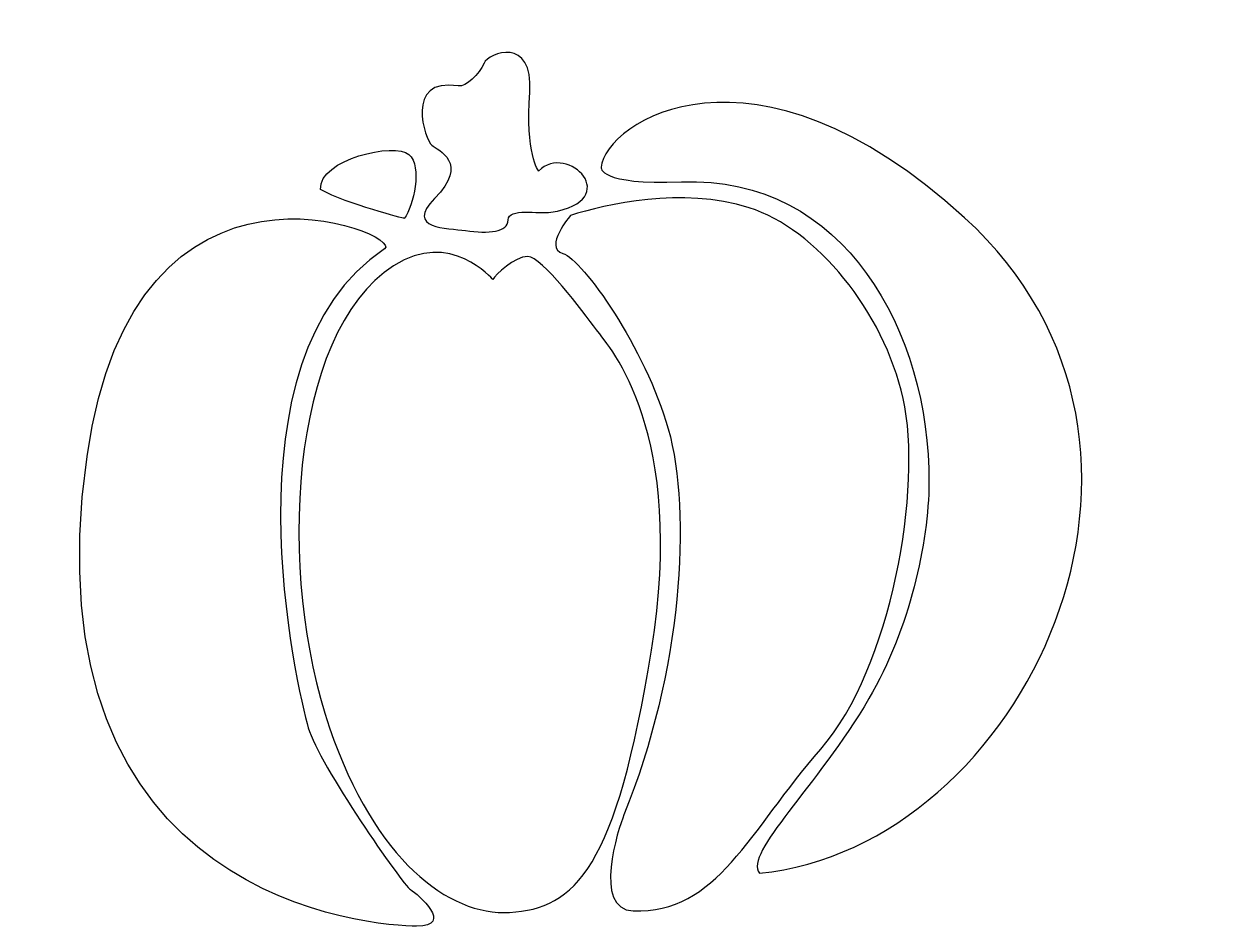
# Model space of a CAD drawing. Header units: centimetres. Extents: x -9.3 to 10.7, y -7.3 to 7.8.
import ezdxf

# ---------------------------------------------------------------- set-up
doc = ezdxf.new("R2010")
doc.units = ezdxf.units.CM
doc.header["$MEASUREMENT"] = 0
doc.layers.add('Camada 1', color=7, linetype='Continuous')

msp = doc.modelspace()

# ---------------------------------------------------------------- linework, layer by layer
at = {"layer": 'Camada 1', "lineweight": 25}
for points, knots in [([(0.34283, 5.4005), (0.41572, 6.1443), (2.86595, 7.80694), (6.43909, 4.55463), (6.43909, 4.55463), (10.65901, 0.71362), (7.41628, -6.00455), (2.99908, -6.43928), (2.99908, -6.43928), (2.72968, -6.10747), (3.97256, -4.98399), (4.83484, -3.51066), (4.83484, -3.51066), (5.51916, -2.34133), (5.83703, -0.88769), (5.84235, 0.11138), (5.84235, 0.11138), (5.85574, 2.62945), (4.42643, 5.26922), (1.68895, 5.15683), (1.68895, 5.15683), (0.30124, 5.09986), (0.34283, 5.4005), (0.34283, 5.4005)], [0, 0, 0, 0, 0.14285714, 0.14285714, 0.14285714, 0.14285714, 0.28571429, 0.28571429, 0.28571429, 0.28571429, 0.42857143, 0.42857143, 0.42857143, 0.42857143, 0.57142857, 0.57142857, 0.57142857, 0.57142857, 0.71428571, 0.71428571, 0.71428571, 0.71428571, 1, 1, 1, 1]), ([(-2.05257, 6.76464), (-1.92642, 6.74361), (-1.69729, 6.96625), (-1.62053, 7.14535), (-1.62053, 7.14535), (-1.54377, 7.32445), (-0.78545, 7.60345), (-0.853, 6.65926), (-0.853, 6.65926), (-0.92629, 5.63498), (-0.70576, 5.33682), (-0.70576, 5.33682), (-0.70576, 5.33682), (-0.22081, 5.83254), (0.7518, 4.84374), (-0.50105, 4.64605), (-0.50105, 4.64605), (-0.69062, 4.61615), (-1.21741, 4.72281), (-1.21741, 4.51812), (-1.21741, 4.51812), (-1.21741, 4.31343), (-1.53986, 4.2824), (-1.93377, 4.33902), (-1.93377, 4.33902), (-2.23084, 4.38172), (-2.95215, 4.36664), (-2.44971, 4.87612), (-2.44971, 4.87612), (-1.86043, 5.47363), (-2.39431, 5.69495), (-2.49662, 5.77171), (-2.49662, 5.77171), (-2.59894, 5.84847), (-2.97359, 6.91813), (-2.05257, 6.76464)], [0, 0, 0, 0, 0.1, 0.1, 0.1, 0.1, 0.2, 0.2, 0.2, 0.2, 0.3, 0.3, 0.3, 0.3, 0.4, 0.4, 0.4, 0.4, 0.5, 0.5, 0.5, 0.5, 0.6, 0.6, 0.6, 0.6, 0.7, 0.7, 0.7, 0.7, 0.8, 0.8, 0.8, 0.8, 1, 1, 1, 1]), ([(-3.28974, 4.03202), (-2.9285, 4.27287), (-7.48547, 6.18108), (-8.27859, 0.5526), (-8.27859, 0.5526), (-9.33862, -6.97032), (-3.39205, -7.32725), (-2.75245, -7.32725), (-2.75245, -7.32725), (-2.11287, -7.32725), (-2.72689, -6.78999), (-2.85482, -6.71323), (-2.85482, -6.71323), (-2.98272, -6.6365), (-4.38985, -4.61538), (-4.56892, -4.00136), (-4.56892, -4.00136), (-4.74801, -3.38734), (-6.05281, 2.18997), (-3.28974, 4.03202)], [0, 0, 0, 0, 0.16666667, 0.16666667, 0.16666667, 0.16666667, 0.33333333, 0.33333333, 0.33333333, 0.33333333, 0.5, 0.5, 0.5, 0.5, 0.66666667, 0.66666667, 0.66666667, 0.66666667, 1, 1, 1, 1]), ([(-2.95713, 4.54368), (-2.80362, 4.74836), (-2.65011, 5.41352), (-2.88037, 5.61821), (-2.88037, 5.61821), (-3.11063, 5.8229), (-4.38982, 5.54148), (-4.36423, 5.0298), (-4.36423, 5.0298), (-3.90373, 4.77394), (-2.95713, 4.54368), (-2.95713, 4.54368)], [0, 0, 0, 0, 0.25, 0.25, 0.25, 0.25, 0.5, 0.5, 0.5, 0.5, 1, 1, 1, 1]), ([(-0.1685, 4.59487), (0.41991, 4.77397), (1.69914, 5.08099), (2.82481, 4.7228), (2.82481, 4.7228), (3.95051, 4.36461), (5.08115, 2.98639), (5.40878, 1.52478), (5.40878, 1.52478), (5.74139, 0.04094), (5.21492, -2.99494), (4.02726, -4.3595), (4.02726, -4.3595), (2.82481, -5.74102), (2.28654, -7.1235), (0.88041, -7.0714), (0.88041, -7.0714), (0.18964, -7.04581), (0.63596, -5.68464), (0.7269, -5.45961), (0.7269, -5.45961), (1.69911, -3.05471), (1.86786, -0.39673), (1.46887, 1.01313), (1.46887, 1.01313), (1.08509, 2.36909), (0.03618, 3.85298), (-0.29643, 3.9553), (-0.29643, 3.9553), (-0.62901, 4.05758), (-0.1685, 4.59487), (-0.1685, 4.59487)], [0, 0, 0, 0, 0.11111111, 0.11111111, 0.11111111, 0.11111111, 0.22222222, 0.22222222, 0.22222222, 0.22222222, 0.33333333, 0.33333333, 0.33333333, 0.33333333, 0.44444444, 0.44444444, 0.44444444, 0.44444444, 0.55555556, 0.55555556, 0.55555556, 0.55555556, 0.66666667, 0.66666667, 0.66666667, 0.66666667, 0.77777778, 0.77777778, 0.77777778, 0.77777778, 1, 1, 1, 1]), ([(-1.47327, 3.52032), (-1.42213, 3.59708), (-1.1151, 3.90407), (-0.88486, 3.90407), (-0.88486, 3.90407), (-0.65462, 3.90407), (0.03615, 2.98306), (0.26642, 2.67603), (0.26642, 2.67603), (0.49669, 2.369), (1.77587, 0.96187), (1.18746, -2.69663), (1.18746, -2.69663), (0.59903, -6.3551), (-0.08876, -7.03685), (-1.19186, -7.09702), (-1.19186, -7.09702), (-2.21495, -7.15282), (-3.44323, -6.2272), (-4.21076, -4.0014), (-4.21076, -4.0014), (-5.09484, -1.43759), (-4.90526, 2.60305), (-3.13623, 3.75055), (-3.13623, 3.75055), (-2.18963, 4.36461), (-1.47327, 3.52032), (-1.47327, 3.52032)], [0, 0, 0, 0, 0.125, 0.125, 0.125, 0.125, 0.25, 0.25, 0.25, 0.25, 0.375, 0.375, 0.375, 0.375, 0.5, 0.5, 0.5, 0.5, 0.625, 0.625, 0.625, 0.625, 0.75, 0.75, 0.75, 0.75, 1, 1, 1, 1])]:
    msp.add_open_spline(points, degree=3, knots=knots, dxfattribs=at)

doc.saveas('drawing.dxf')
